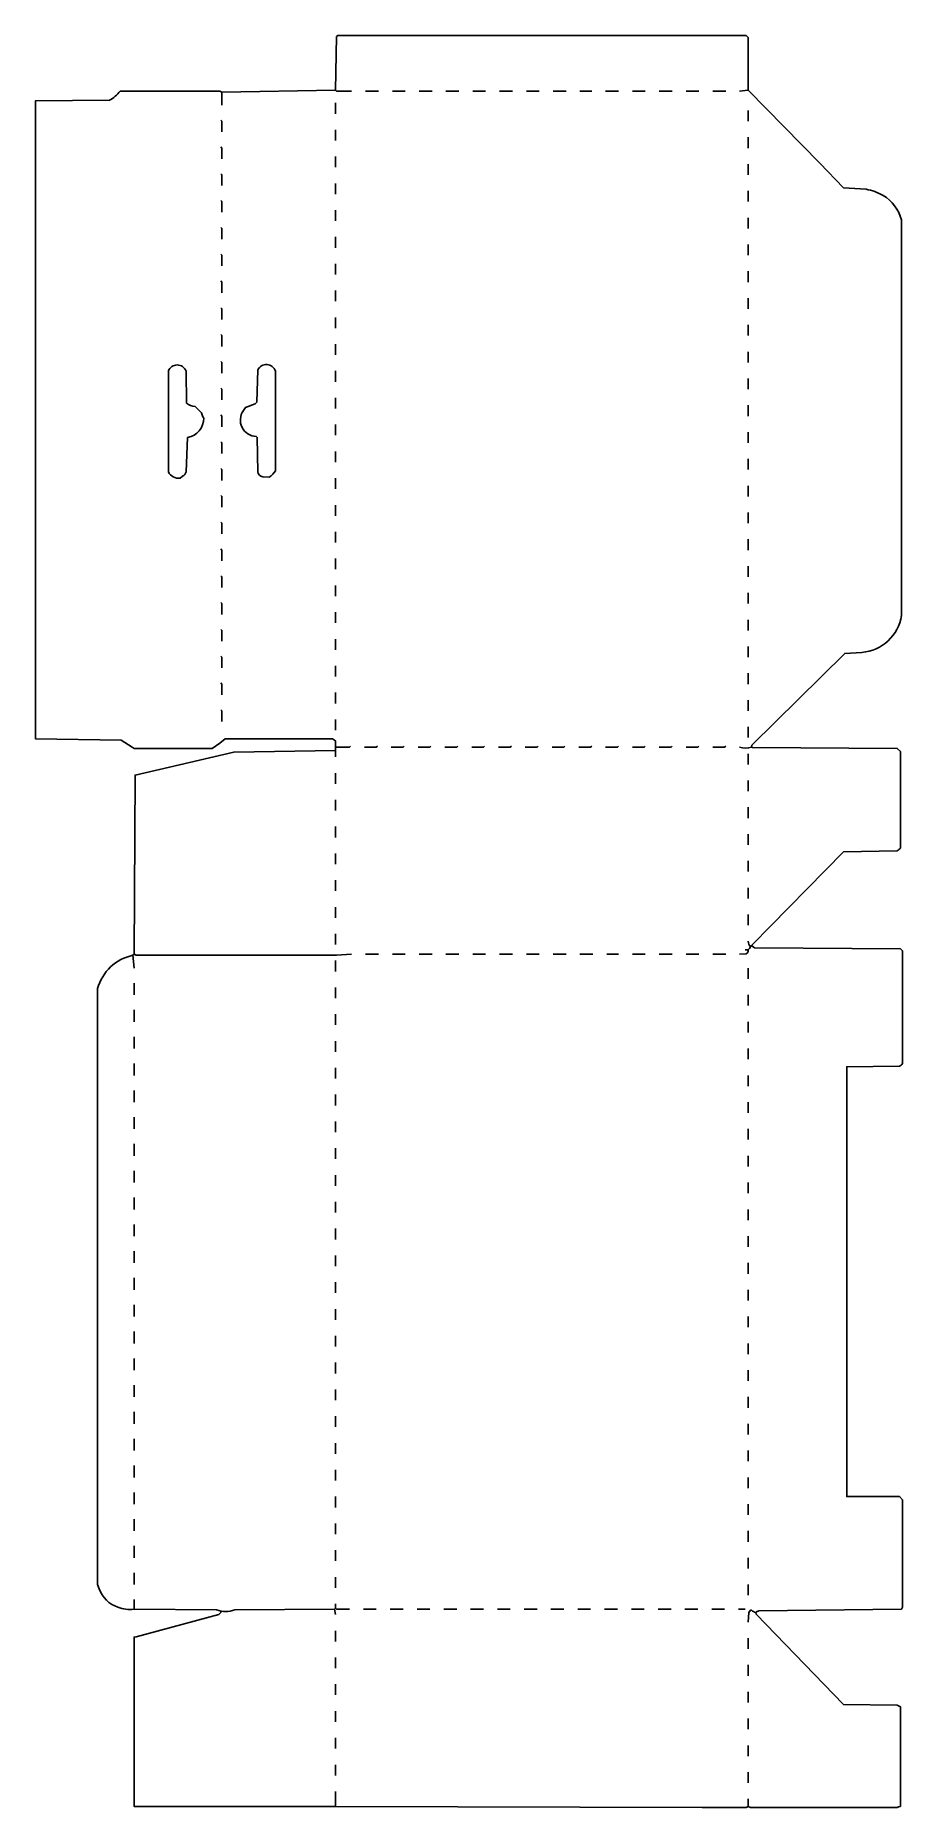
# Model space of a CAD drawing. Extents: x 42 to 851, y 85 to 1738.
import ezdxf

# ---------------------------------------------------------------- set-up
doc = ezdxf.new("R2010")
doc.units = 0
doc.layers.get('0').update_dxf_attribs({"linetype": 'CONTINUOUS'})

msp = doc.modelspace()

# ---------------------------------------------------------------- linework, layer by layer
at = {"color": 250, "linetype": 'CONTINUOUS'}
for points in [[(710, 1074), (710.3, 1075.9), (797.027586, 1161.531034), (812.972414, 1162.468966, 0.347724), (850, 1197), (850, 1566, 0.189201), (832.846154, 1588.769231, 0.084417), (816.976309, 1594.526185), (796, 1596), (773.750027, 1618.753704), (707, 1687), (707, 1736), (705, 1738), (324, 1738), (323, 1737), (322, 1687)], [(322, 1065), (322, 1071), (322, 1074), (322, 1080), (320.1, 1081.2), (319, 1082), (219, 1082), (214, 1078), (207, 1073), (134, 1073), (132.153846, 1074.230769), (121.947811, 1080.556103), (42, 1082), (42, 1677), (110.992961, 1677.492757, 0.091187), (121, 1686), (214, 1686), (216, 1685), (322, 1687), (323, 1686), (337, 1686)], [(177, 1325), (179.1, 1326.8, 0.264938), (182.515596, 1331.014679), (183.996109, 1362.937743, 0.367403), (199, 1381), (198.3, 1382.1), (197, 1386), (191, 1392, -0.158266), (183, 1395), (182.516632, 1424.984407, 0.685325), (166, 1425), (166, 1331, 0.323882), (177, 1325)], [(260, 1326, 0.129761), (266, 1332), (266, 1425, 0.66892), (249.483368, 1425.984407), (248.516632, 1396.015593), (246.911765, 1394.352941), (238, 1391), (236, 1388, 0.60157), (248, 1364), (249, 1363), (249.484404, 1331.014679, 0.362189), (254.06, 1326.42), (260, 1326)], [(699, 881), (704.94, 881.42, 0.372857), (707, 885, 0.184026), (709, 888), (710, 889), (711, 890), (796.009608, 976.509992), (845.990392, 977.490008, 0.112808), (849, 980), (849, 1070), (846, 1073), (710.9, 1073.8), (710, 1074, -0.150256), (699, 1074)], [(709, 888, -0.165541), (707, 893)], [(337, 881), (323, 880), (136, 880), (134, 881), (133, 880, 0.280779), (100, 849), (100, 293), (101.352941, 289.088235, 0.227192), (118.9, 271.8, 0.115495), (134, 270), (210.993673, 269.506491, 0.187319), (227.94, 269.42), (321, 270), (322, 271), (323, 270), (335, 270)], [(707, 258), (707.445545, 266.955446), (709, 269), (710, 269, 0.120666), (714, 267, -0.141473), (717.003703, 268.503759), (849.984966, 269.999774), (851, 272), (851, 372), (848, 375), (799, 375), (799, 776), (847.990204, 776.489804, 0.112785), (851, 779), (851, 884), (849, 886), (712.9, 886.8), (710, 889)]]:
    msp.add_lwpolyline(points, format="xyb", dxfattribs=at)
for points in [[(699, 1686), (707, 1687)], [(322, 1665), (322, 1675)], [(350, 1686), (362, 1686)], [(375, 1686), (387, 1686)], [(400, 1686), (412, 1686)], [(425, 1686), (437, 1686)], [(450, 1686), (462, 1686)], [(475, 1686), (487, 1686)], [(500, 1686), (512, 1686)], [(525, 1686), (537, 1686)], [(550, 1686), (561, 1686)], [(574, 1686), (586, 1686)], [(599, 1686), (611, 1686)], [(624, 1686), (636, 1686)], [(649, 1686), (661, 1686)], [(674, 1686), (686, 1686)], [(707, 1658), (707, 1668)], [(322, 1640), (322, 1650)], [(707, 1633), (707, 1643)], [(322, 1615), (322, 1625)], [(707, 1608), (707, 1618)], [(322, 1590), (322, 1600)], [(707, 1583), (707, 1593)], [(322, 1565), (322, 1575)], [(707, 1558), (707, 1568)], [(322, 1540), (322, 1550)], [(707, 1533), (707, 1543)], [(322, 1515), (322, 1525)], [(707, 1508), (707, 1518)], [(322, 1490), (322, 1500)], [(707, 1483), (707, 1493)], [(322, 1465), (322, 1475)], [(707, 1458), (707, 1468)], [(322, 1440), (322, 1450)], [(707, 1433), (707, 1443)], [(322, 1415), (322, 1425)], [(707, 1408), (707, 1418)], [(322, 1390), (322, 1400)], [(707, 1383), (707, 1393)], [(322, 1365), (322, 1375)], [(707, 1358), (707, 1368)], [(322, 1340), (322, 1350)], [(707, 1333), (707, 1343)], [(322, 1315), (322, 1325)], [(707, 1308), (707, 1318)], [(322, 1290), (322, 1300)], [(707, 1283), (707, 1293)], [(322, 1265), (322, 1275)], [(707, 1258), (707, 1268)], [(322, 1240), (322, 1250)], [(707, 1233), (707, 1243)], [(322, 1215), (322, 1225)], [(707, 1208), (707, 1218)], [(322, 1190), (322, 1200)], [(707, 1183), (707, 1193)], [(322, 1165), (322, 1175)], [(707, 1158), (707, 1168)], [(322, 1140), (322, 1150)], [(707, 1133), (707, 1143)], [(322, 1115), (322, 1125)], [(707, 1108), (707, 1118)], [(322, 1090), (322, 1100)], [(707, 1083), (707, 1093)], [(134, 868), (133, 880), (134, 881), (135, 1048), (227.005318, 1069.505434), (322, 1071)], [(707, 1058), (707, 1068)], [(322, 1040), (322, 1050)], [(707, 1033), (707, 1043)], [(322, 1015), (322, 1025)], [(707, 1008), (707, 1018)], [(322, 990), (322, 1000)], [(707, 983), (707, 993)], [(322, 965), (322, 975)], [(707, 958), (707, 968)], [(322, 940), (322, 950)], [(707, 933), (707, 943)], [(322, 915), (322, 925)], [(707, 908), (707, 918)], [(322, 890), (322, 900)], [(350, 881), (362, 881)], [(375, 881), (387, 881)], [(400, 881), (412, 881)], [(425, 881), (437, 881)], [(450, 881), (462, 881)], [(475, 881), (487, 881)], [(500, 881), (512, 881)], [(525, 881), (537, 881)], [(550, 881), (562, 881)], [(575, 881), (586, 881)], [(599, 881), (611, 881)], [(624, 881), (636, 881)], [(649, 881), (661, 881)], [(674, 881), (686, 881)], [(704, 885), (707, 885)], [(322, 865), (322, 875)], [(707, 858), (707, 868)], [(134, 843), (134, 854)], [(322, 840), (322, 850)], [(134, 818), (134, 829)], [(707, 833), (707, 843)], [(322, 815), (322, 825)], [(707, 808), (707, 818)], [(134, 793), (134, 804)], [(322, 790), (322, 800)], [(134, 768), (134, 779)], [(707, 783), (707, 793)], [(322, 765), (322, 775)], [(707, 758), (707, 768)], [(134, 743), (134, 754)], [(322, 740), (322, 750)], [(134, 718), (134, 729)], [(707, 733), (707, 743)], [(322, 715), (322, 725)], [(707, 708), (707, 718)], [(134, 693), (134, 704)], [(322, 690), (322, 700)], [(134, 668), (134, 679)], [(707, 683), (707, 693)], [(322, 665), (322, 675)], [(707, 658), (707, 668)], [(134, 643), (134, 654)], [(322, 640), (322, 650)], [(134, 618), (134, 629)], [(707, 633), (707, 643)], [(322, 615), (322, 625)], [(707, 608), (707, 618)], [(134, 593), (134, 604)], [(322, 590), (322, 600)], [(134, 568), (134, 579)], [(707, 583), (707, 593)], [(322, 565), (322, 575)], [(707, 558), (707, 568)], [(134, 543), (134, 554)], [(322, 540), (322, 550)], [(134, 518), (134, 529)], [(707, 533), (707, 543)], [(322, 515), (322, 525)], [(707, 508), (707, 518)], [(134, 493), (134, 504)], [(322, 490), (322, 500)], [(707, 483), (707, 493)], [(134, 468), (134, 479)], [(322, 465), (322, 475)], [(707, 458), (707, 468)], [(134, 443), (134, 454)], [(322, 440), (322, 450)], [(707, 433), (707, 443)], [(134, 418), (134, 429)], [(322, 415), (322, 425)], [(707, 408), (707, 418)], [(134, 393), (134, 404)], [(322, 390), (322, 400)], [(707, 383), (707, 393)], [(134, 368), (134, 379)], [(322, 365), (322, 375)], [(707, 358), (707, 368)], [(134, 343), (134, 354)], [(322, 340), (322, 350)], [(707, 333), (707, 343)], [(134, 318), (134, 329)], [(322, 315), (322, 325)], [(707, 308), (707, 318)], [(134, 293), (134, 304)], [(322, 290), (322, 300)], [(707, 283), (707, 293)], [(134, 270), (134, 279)], [(215, 268), (215, 267), (213, 265), (135.9, 244.3), (134, 244), (134, 86), (322, 86), (664, 85), (705, 85), (707, 86), (709, 85), (846, 85), (847.1, 85.7), (849, 86), (849, 179), (845.990392, 180.509992), (796, 181), (714.499184, 265.471452), (714, 267)], [(322, 265), (321, 270)], [(322, 271), (322, 275)], [(348, 270), (360, 270)], [(373, 270), (385, 270)], [(398, 270), (410, 270)], [(423, 270), (435, 270)], [(448, 270), (460, 270)], [(473, 270), (485, 270)], [(498, 270), (510, 270)], [(523, 270), (535, 270)], [(548, 270), (560, 270)], [(573, 270), (585, 270)], [(598, 270), (610, 270)], [(623, 270), (635, 270)], [(648, 270), (660, 270)], [(673, 270), (685, 270)], [(698, 270), (704, 270)], [(322, 240), (322, 250)], [(707, 233), (707, 243)], [(322, 215), (322, 225)], [(707, 208), (707, 218)], [(322, 190), (322, 200)], [(707, 183), (707, 193)], [(322, 165), (322, 175)], [(707, 158), (707, 168)], [(322, 140), (322, 150)], [(707, 133), (707, 143)], [(322, 115), (322, 125)], [(707, 108), (707, 118)], [(322, 86), (322, 100)], [(707, 86), (707, 93)]]:
    msp.add_lwpolyline(points, dxfattribs=at)
at = {"color": 251, "linetype": 'CONTINUOUS'}
for points in [[(216, 1673), (216, 1685)], [(216, 1648), (216, 1658), (215, 1659)], [(216, 1623), (216, 1633), (215, 1634)], [(216, 1598), (216, 1608), (215, 1609)], [(216, 1573), (216, 1583), (215, 1584)], [(216, 1548), (216, 1558), (215, 1559)], [(216, 1523), (216, 1533), (215, 1534)], [(216, 1498), (216, 1508), (215, 1509)], [(216, 1473), (216, 1483), (215, 1484)], [(216, 1448), (216, 1458), (215, 1459)], [(216, 1423), (216, 1433), (215, 1434)], [(216, 1398), (216, 1408), (215, 1409)], [(216, 1373), (216, 1383), (215, 1384)], [(216, 1348), (216, 1358), (215, 1359)], [(216, 1323), (216, 1333), (215, 1334)], [(216, 1298), (216, 1308), (215, 1309)], [(216, 1273), (216, 1283), (215, 1284)], [(216, 1248), (216, 1258), (215, 1259)], [(216, 1223), (216, 1233), (215, 1234)], [(216, 1198), (216, 1208), (215, 1209)], [(216, 1173), (216, 1183), (215, 1184)], [(216, 1148), (216, 1158), (215, 1159)], [(216, 1123), (216, 1133), (215, 1134)], [(216, 1098), (216, 1108), (215, 1109)], [(322, 1074), (335, 1074), (336, 1075)]]:
    msp.add_lwpolyline(points, dxfattribs=at)
at = {"color": 252, "linetype": 'CONTINUOUS'}
for points in [[(349, 1074), (360, 1074), (361, 1075)], [(374, 1074), (385, 1074), (386, 1075)], [(399, 1074), (410, 1074), (411, 1075)], [(424, 1074), (435, 1074), (436, 1075)], [(449, 1074), (460, 1074), (461, 1075)], [(474, 1074), (485, 1074), (486, 1075)], [(499, 1074), (510, 1074), (511, 1075)], [(524, 1074), (535, 1074), (536, 1075)], [(549, 1074), (560, 1074), (561, 1075)], [(574, 1074), (585, 1074), (586, 1075)], [(599, 1074), (610, 1074), (611, 1075)], [(624, 1074), (635, 1074), (636, 1075)], [(649, 1074), (660, 1074), (661, 1075)], [(674, 1074), (685, 1074), (686, 1075)]]:
    msp.add_lwpolyline(points, dxfattribs=at)

doc.saveas('drawing.dxf')
